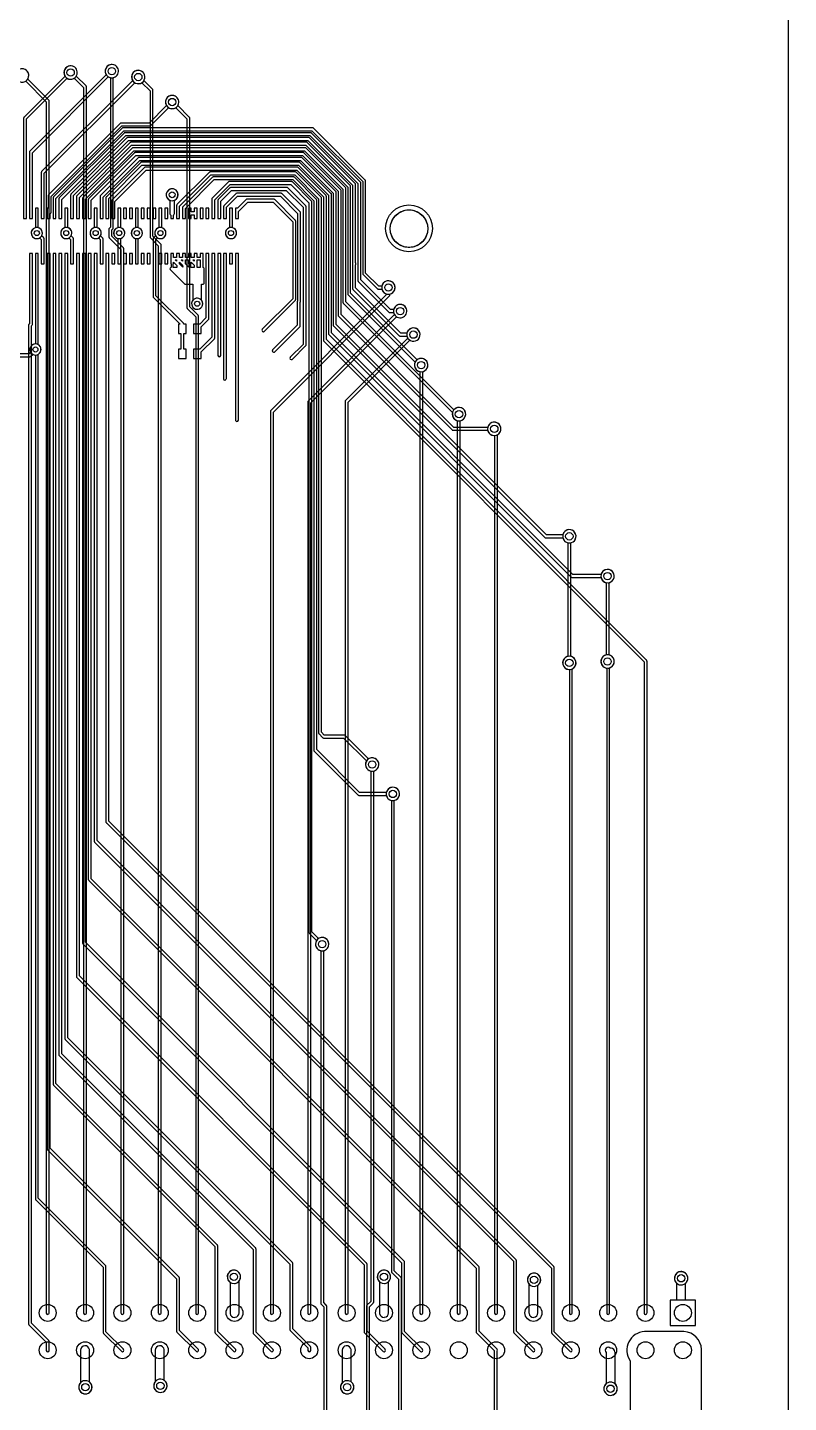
# Model space of a CAD drawing. Header units: millimetres. Extents: x 0 to 170, y 0 to 220.
# Drawn here: x 118.3 to 170, y 73.7 to 167.1 of the extents above; entities that cross this region are included whole.
import ezdxf

# ---------------------------------------------------------------- set-up
doc = ezdxf.new("R2010")
doc.units = ezdxf.units.MM

msp = doc.modelspace()

# ---------------------------------------------------------------- linework, layer by layer
at = {"layer": '16_copper'}
for points in [[(122.198, 79.652, 0.323309), (122.279, 79.736), (122.28, 79.75), (122.28, 163.02), (122.279, 163.027), (122.279, 163.034, 0.125733), (122.26, 163.08), (122.254, 163.087), (122.253, 163.088), (122.252, 163.089), (122.251, 163.091), (121.584, 163.758), (121.607, 163.799, 1), (120.793, 164.201), (120.77, 164.146, 0.668178), (121.401, 163.593), (121.442, 163.616), (122.08, 162.979), (122.08, 79.75), (122.083, 79.725, 0.323314), (122.173, 79.65)], [(124.738, 79.652, 0.323309), (124.819, 79.736), (124.82, 79.75), (124.82, 152.024), (124.819, 152.031), (124.819, 152.039, 0.125733), (124.8, 152.084), (124.794, 152.091), (124.793, 152.092), (124.792, 152.093), (124.791, 152.095), (123.995, 152.891), (123.995, 153.309), (124.071, 153.385), (124.075, 153.391), (124.08, 153.396, 0.125734), (124.099, 153.442), (124.1, 153.45), (124.1, 153.452), (124.1, 153.454), (124.1, 153.456), (124.1, 163.658), (124.146, 163.67, 1), (123.854, 164.53), (123.799, 164.507, 0.66818), (123.854, 163.67), (123.9, 163.658), (123.9, 153.497), (123.824, 153.421), (123.82, 153.416), (123.815, 153.41, 0.125734), (123.796, 153.365), (123.795, 153.356), (123.795, 153.354), (123.795, 153.353), (123.795, 153.351), (123.795, 152.849), (123.796, 152.842), (123.796, 152.835, 0.125733), (123.815, 152.789), (123.82, 152.783), (123.822, 152.781), (123.823, 152.78), (123.824, 152.779), (124.62, 151.983), (124.62, 79.75), (124.623, 79.725, 0.323314), (124.713, 79.65)], [(119.658, 79.652, 0.323309), (119.739, 79.736), (119.74, 79.75), (119.74, 162.06), (119.739, 162.067), (119.739, 162.074, 0.125733), (119.72, 162.12), (119.714, 162.127), (119.713, 162.128), (119.712, 162.129), (119.711, 162.131), (118.284, 163.558), (118.307, 163.599, 1), (117.493, 164.001), (117.47, 163.946, 0.668178), (118.101, 163.393), (118.142, 163.416), (119.54, 162.019), (119.54, 79.75), (119.543, 79.725, 0.323314), (119.633, 79.65)], [(127.278, 79.652, 0.323309), (127.359, 79.736), (127.36, 79.75), (127.36, 152.284), (127.359, 152.291), (127.359, 152.299, 0.125733), (127.34, 152.344), (127.334, 152.351), (127.333, 152.352), (127.332, 152.353), (127.331, 152.355), (126.795, 152.891), (126.795, 162.805), (126.794, 162.812), (126.794, 162.82, 0.125733), (126.775, 162.865), (126.769, 162.872), (126.768, 162.873), (126.767, 162.874), (126.766, 162.876), (126.184, 163.458), (126.207, 163.499, 1), (125.393, 163.901), (125.37, 163.846, 0.668178), (126.001, 163.293), (126.042, 163.316), (126.595, 162.764), (126.595, 152.849), (126.596, 152.842), (126.596, 152.835, 0.125733), (126.615, 152.789), (126.62, 152.783), (126.622, 152.781), (126.623, 152.78), (126.624, 152.779), (127.16, 152.243), (127.16, 79.75), (127.163, 79.725, 0.323314), (127.253, 79.65)], [(129.818, 79.652, 0.323309), (129.899, 79.736), (129.9, 79.75), (129.9, 147.444), (129.899, 147.451), (129.899, 147.459, 0.125733), (129.88, 147.504), (129.874, 147.511), (129.873, 147.512), (129.872, 147.513), (129.871, 147.515), (129.295, 148.091), (129.295, 160.905), (129.294, 160.912), (129.294, 160.92, 0.125733), (129.275, 160.965), (129.269, 160.972), (129.268, 160.973), (129.267, 160.974), (129.266, 160.976), (128.484, 161.758), (128.507, 161.799, 1), (127.693, 162.201), (127.67, 162.146, 0.668178), (128.301, 161.593), (128.342, 161.616), (129.095, 160.864), (129.095, 148.049), (129.096, 148.042), (129.096, 148.035, 0.125733), (129.115, 147.989), (129.12, 147.983), (129.122, 147.981), (129.123, 147.98), (129.124, 147.979), (129.7, 147.403), (129.7, 79.75), (129.703, 79.725, 0.323314), (129.793, 79.65)], [(128.179, 155.304, 1), (128.021, 156.096), (127.97, 156.083, 0.876979), (128.126, 155.297)], [(118.974, 152.728, 1), (118.826, 153.472), (118.778, 153.459, 0.876976), (118.925, 152.722)], [(120.974, 152.728, 1), (120.826, 153.472), (120.778, 153.459, 0.876976), (120.925, 152.722)], [(122.974, 152.728, 1), (122.826, 153.472), (122.778, 153.459, 0.876976), (122.925, 152.722)], [(124.574, 152.728, 1), (124.426, 153.472), (124.378, 153.459, 0.876976), (124.525, 152.722)], [(125.774, 152.728, 1), (125.626, 153.472), (125.578, 153.459, 0.876976), (125.725, 152.722)], [(127.374, 152.728, 1), (127.226, 153.472), (127.178, 153.459, 0.876976), (127.325, 152.722)], [(132.174, 152.728, 1), (132.026, 153.472), (131.978, 153.459, 0.876976), (132.125, 152.722)], [(134.898, 79.652, 0.323309), (134.979, 79.736), (134.98, 79.75), (134.98, 140.939), (142.871, 148.829), (142.875, 148.835), (142.88, 148.84, 0.125734), (142.899, 148.886), (142.9, 148.894), (142.9, 148.897), (142.9, 148.898), (142.9, 148.9), (142.9, 148.958), (142.946, 148.97), (143.001, 148.993, 1), (142.599, 149.807), (142.548, 149.778, 0.621841), (142.654, 148.97), (142.7, 148.958), (142.7, 148.941), (134.809, 141.051), (134.805, 141.045), (134.8, 141.04, 0.125734), (134.781, 140.994), (134.78, 140.986), (134.78, 140.983), (134.78, 140.982), (134.78, 140.98), (134.78, 79.75), (134.783, 79.725, 0.323314), (134.873, 79.65)], [(129.874, 147.928, 1), (129.726, 148.672), (129.678, 148.659, 0.876976), (129.825, 147.922)], [(137.438, 79.652, 0.323309), (137.519, 79.736), (137.52, 79.75), (137.52, 141.579), (143.358, 147.416), (143.399, 147.393, 1), (143.801, 148.207), (143.746, 148.23, 0.668178), (143.193, 147.599), (143.216, 147.558), (137.349, 141.691), (137.345, 141.685), (137.34, 141.68, 0.125734), (137.321, 141.634), (137.32, 141.626), (137.32, 141.623), (137.32, 141.622), (137.32, 141.62), (137.32, 79.75), (137.323, 79.725, 0.323314), (137.413, 79.65)], [(139.978, 79.652, 0.323309), (140.059, 79.736), (140.06, 79.75), (140.06, 141.619), (144.258, 145.816), (144.299, 145.793, 1), (144.701, 146.607), (144.646, 146.63, 0.668178), (144.093, 145.999), (144.116, 145.958), (139.889, 141.731), (139.885, 141.725), (139.88, 141.72, 0.125734), (139.861, 141.674), (139.86, 141.666), (139.86, 141.663), (139.86, 141.662), (139.86, 141.66), (139.86, 79.75), (139.863, 79.725, 0.323314), (139.953, 79.65)], [(116.274, 144.428, 0.26795), (116.559, 144.678), (116.565, 144.7), (118.415, 144.7), (118.422, 144.701), (118.43, 144.701, 0.125733), (118.475, 144.72), (118.482, 144.726), (118.483, 144.727), (118.484, 144.728), (118.486, 144.729), (118.618, 144.861), (118.638, 144.85, 1), (118.973, 145.53), (118.927, 145.549, 0.668177), (118.465, 145.022), (118.477, 145.003), (118.374, 144.9), (116.565, 144.9), (116.559, 144.922, 1), (115.841, 144.678), (115.86, 144.632, 0.303347), (116.225, 144.422)], [(145.058, 79.652, 0.323309), (145.139, 79.736), (145.14, 79.75), (145.14, 143.691), (145.177, 143.701, 1), (144.885, 144.561), (144.83, 144.538, 0.714551), (144.94, 143.686), (144.94, 79.75), (144.943, 79.725, 0.323314), (145.033, 79.65)], [(147.598, 79.652, 0.323309), (147.679, 79.736), (147.68, 79.75), (147.68, 140.353), (147.689, 140.355, 1), (147.511, 141.245), (147.454, 141.23, 0.716592), (147.454, 140.37), (147.48, 140.363), (147.48, 79.75), (147.483, 79.725, 0.323314), (147.573, 79.65)], [(150.138, 79.652, 0.323309), (150.219, 79.736), (150.22, 79.75), (150.22, 139.404), (150.252, 139.422, 1), (149.748, 140.178), (149.701, 140.141, 0.66818), (149.97, 139.347), (150.02, 139.347), (150.02, 79.75), (150.023, 79.725, 0.323314), (150.113, 79.65)], [(155.189, 123.455, 0.767329), (155.246, 124.33), (155.2, 124.342), (155.2, 132.058), (155.246, 132.07, 1), (154.954, 132.93), (154.899, 132.907, 0.66818), (154.954, 132.07), (155, 132.058), (155, 124.342), (154.954, 124.33, 0.876976), (155.13, 123.447)], [(157.789, 123.555, 0.767329), (157.846, 124.43), (157.8, 124.442), (157.8, 129.358), (157.846, 129.37, 1), (157.554, 130.23), (157.499, 130.207, 0.66818), (157.554, 129.37), (157.6, 129.358), (157.6, 124.442), (157.554, 124.43, 0.876976), (157.73, 123.547)], [(132.389, 81.755, 1), (132.211, 82.645), (132.154, 82.63, 0.876976), (132.33, 81.747)], [(142.589, 81.755, 1), (142.411, 82.645), (142.354, 82.63, 0.876976), (142.53, 81.747)], [(152.789, 81.555, 1), (152.611, 82.445), (152.554, 82.43, 0.876976), (152.73, 81.547)], [(162.789, 81.655, 1), (162.611, 82.545), (162.554, 82.53, 0.876976), (162.73, 81.647)], [(122.289, 74.255, 1), (122.111, 75.145), (122.054, 75.13, 0.876976), (122.23, 74.247)], [(127.389, 74.355, 1), (127.211, 75.245), (127.154, 75.23, 0.876976), (127.33, 74.347)], [(140.089, 74.255, 1), (139.911, 75.145), (139.854, 75.13, 0.876976), (140.03, 74.247)], [(157.989, 74.155, 1), (157.811, 75.045), (157.754, 75.03, 0.876976), (157.93, 74.147)]]:
    msp.add_lwpolyline(points, format="xyb", close=True, dxfattribs=at)
for points in [[(141.511, 61.811), (141.511, 80.16), (141.771, 80.42), (141.775, 80.426), (141.78, 80.431, 0.125734), (141.799, 80.477), (141.8, 80.485), (141.8, 80.487), (141.8, 80.488), (141.8, 80.491), (141.8, 116.558), (141.846, 116.57, 1), (141.554, 117.43), (141.499, 117.407, 0.66818), (141.554, 116.57), (141.6, 116.558), (141.6, 80.532), (141.34, 80.272), (141.335, 80.266), (141.33, 80.261, 0.125734), (141.311, 80.215), (141.311, 80.207), (141.311, 80.205), (141.311, 80.204), (141.311, 80.201), (141.311, 61.852)], [(143.69, 60.69), (143.69, 82.072), (143.689, 82.08), (143.688, 82.087, 0.125733), (143.669, 82.133), (143.664, 82.139), (143.663, 82.141), (143.662, 82.141), (143.66, 82.143), (143.2, 82.603), (143.2, 114.558), (143.246, 114.57, 1), (142.954, 115.43), (142.899, 115.407, 0.66818), (142.954, 114.57), (143, 114.558), (143, 82.562), (143.001, 82.555), (143.001, 82.547, 0.125733), (143.02, 82.502), (143.026, 82.495), (143.027, 82.494), (143.028, 82.493), (143.029, 82.491), (143.49, 82.031), (143.49, 60.731)], [(138.609, 71.932), (138.609, 80.201), (138.609, 80.209), (138.608, 80.216, 0.125733), (138.589, 80.261), (138.584, 80.268), (138.583, 80.269), (138.582, 80.27), (138.58, 80.272), (138.4, 80.452), (138.4, 104.358), (138.446, 104.37, 1), (138.154, 105.23), (138.099, 105.207, 0.66818), (138.154, 104.37), (138.2, 104.358), (138.2, 80.411), (138.201, 80.404), (138.201, 80.396, 0.125733), (138.22, 80.351), (138.226, 80.344), (138.227, 80.343), (138.228, 80.342), (138.229, 80.34), (138.41, 80.16), (138.41, 71.891)]]:
    msp.add_lwpolyline(points, format="xyb", dxfattribs=at)
msp.add_lwpolyline([(163.683, 80.612), (161.958, 80.612), (161.958, 78.888), (163.683, 78.888)], close=True, dxfattribs=at)
at = {"layer": '1_copper'}
for points in [[(120.958, 163.616), (120.999, 163.593, 1), (121.401, 164.407), (121.346, 164.43, 0.668178), (120.793, 163.799), (120.816, 163.758), (118.029, 160.971), (118.025, 160.965), (118.02, 160.96, 0.125734), (118.001, 160.914), (118, 160.906), (118, 160.903), (118, 160.902), (118, 160.9), (118, 154.09), (118.2, 154.09), (118.2, 160.859)], [(123.758, 163.716), (123.799, 163.693, 1), (124.201, 164.507), (124.146, 164.53, 0.668178), (123.593, 163.899), (123.616, 163.858), (118.429, 158.671), (118.425, 158.665), (118.42, 158.66, 0.125734), (118.401, 158.614), (118.4, 158.606), (118.4, 158.603), (118.4, 158.602), (118.4, 158.6), (118.4, 154.09), (118.6, 154.09), (118.6, 158.559)], [(125.558, 163.316), (125.599, 163.293, 1), (126.001, 164.107), (125.946, 164.13, 0.668178), (125.393, 163.499), (125.416, 163.458), (119.229, 157.271), (119.225, 157.265), (119.22, 157.26, 0.125734), (119.201, 157.214), (119.2, 157.206), (119.2, 157.203), (119.2, 157.202), (119.2, 157.2), (119.2, 154.09), (119.4, 154.09), (119.4, 157.159)], [(119.8, 154.399), (119.844, 154.442, 0.162857), (119.872, 154.499), (119.873, 154.507), (119.873, 154.51), (119.873, 154.511), (119.873, 154.513), (119.873, 155.575), (124.671, 160.373), (126.573, 160.373), (126.58, 160.374), (126.587, 160.374, 0.125733), (126.633, 160.393), (126.64, 160.399), (126.641, 160.4), (126.642, 160.401), (126.644, 160.402), (127.858, 161.616), (127.899, 161.593, 1), (128.301, 162.407), (128.246, 162.43, 0.668178), (127.693, 161.799), (127.716, 161.758), (126.532, 160.573), (124.629, 160.573), (124.622, 160.572), (124.615, 160.572, 0.125733), (124.569, 160.553), (124.563, 160.547), (124.561, 160.546), (124.56, 160.545), (124.558, 160.544), (119.702, 155.688), (119.698, 155.682), (119.693, 155.677, 0.125734), (119.674, 155.631), (119.673, 155.622), (119.673, 155.62), (119.673, 155.619), (119.673, 155.617), (119.673, 154.79), (119.6, 154.79), (119.6, 154.09), (119.8, 154.09)], [(120.2, 154.09), (120.2, 155.44), (124.806, 160.046), (137.6, 160.046), (141.054, 156.592), (141.054, 150.346), (141.055, 150.339), (141.055, 150.332, 0.125733), (141.074, 150.286), (141.08, 150.279), (141.081, 150.278), (141.082, 150.277), (141.083, 150.275), (142.029, 149.329), (142.035, 149.325), (142.04, 149.32, 0.125734), (142.086, 149.301), (142.094, 149.3), (142.097, 149.3), (142.098, 149.3), (142.1, 149.3), (142.358, 149.3), (142.37, 149.254, 1), (143.23, 149.546), (143.207, 149.601, 0.66818), (142.37, 149.546), (142.358, 149.5), (142.141, 149.5), (141.254, 150.387), (141.254, 156.633), (141.253, 156.64), (141.253, 156.647, 0.125733), (141.234, 156.693), (141.228, 156.7), (141.227, 156.701), (141.226, 156.702), (141.225, 156.704), (137.712, 160.217), (137.706, 160.221), (137.701, 160.226, 0.125734), (137.655, 160.245), (137.646, 160.246), (137.644, 160.246), (137.643, 160.246), (137.641, 160.246), (124.765, 160.246), (124.757, 160.245), (124.75, 160.245, 0.125733), (124.704, 160.226), (124.698, 160.22), (124.696, 160.219), (124.696, 160.218), (124.694, 160.217), (120.029, 155.552), (120.025, 155.546), (120.02, 155.541, 0.125734), (120.001, 155.495), (120, 155.487), (120, 155.485), (120, 155.484), (120, 155.481), (120, 154.09)], [(120.6, 154.09), (120.6, 155.378), (124.941, 159.719), (137.464, 159.719), (140.727, 156.456), (140.727, 149.873), (140.728, 149.866), (140.728, 149.859, 0.125733), (140.747, 149.813), (140.753, 149.806), (140.754, 149.805), (140.755, 149.804), (140.756, 149.802), (142.829, 147.729), (142.835, 147.725), (142.84, 147.72, 0.125734), (142.886, 147.701), (142.894, 147.7), (142.897, 147.7), (142.898, 147.7), (142.9, 147.7), (143.158, 147.7), (143.17, 147.654, 1), (144.03, 147.946), (144.007, 148.001, 0.66818), (143.17, 147.946), (143.158, 147.9), (142.941, 147.9), (140.927, 149.914), (140.927, 156.498), (140.926, 156.505), (140.926, 156.512, 0.125733), (140.907, 156.558), (140.901, 156.564), (140.9, 156.566), (140.899, 156.566), (140.898, 156.568), (137.576, 159.89), (137.57, 159.894), (137.565, 159.899, 0.125734), (137.519, 159.918), (137.511, 159.919), (137.509, 159.919), (137.508, 159.919), (137.506, 159.919), (124.9, 159.919), (124.893, 159.918), (124.886, 159.918, 0.125733), (124.84, 159.899), (124.833, 159.893), (124.832, 159.892), (124.831, 159.891), (124.829, 159.89), (120.429, 155.49), (120.425, 155.484), (120.42, 155.479, 0.125734), (120.401, 155.433), (120.4, 155.425), (120.4, 155.422), (120.4, 155.421), (120.4, 155.419), (120.4, 154.09)], [(121.4, 154.09), (121.4, 155.651), (125.141, 159.392), (137.329, 159.392), (140.362, 156.359), (140.362, 149.338), (140.363, 149.331), (140.363, 149.324, 0.125733), (140.382, 149.278), (140.388, 149.271), (140.389, 149.27), (140.39, 149.269), (140.391, 149.267), (143.529, 146.129), (143.535, 146.125), (143.54, 146.12, 0.125734), (143.586, 146.101), (143.594, 146.1), (143.597, 146.1), (143.598, 146.1), (143.6, 146.1), (144.058, 146.1), (144.07, 146.054, 1), (144.93, 146.346), (144.907, 146.401, 0.66818), (144.07, 146.346), (144.058, 146.3), (143.641, 146.3), (140.562, 149.379), (140.562, 150.922), (140.566, 150.925, 0.323313), (140.592, 151.039), (140.58, 151.06), (140.571, 151.071), (140.562, 151.079), (140.562, 156.4), (140.561, 156.407), (140.561, 156.415, 0.125733), (140.542, 156.46), (140.536, 156.467), (140.535, 156.468), (140.534, 156.469), (140.533, 156.471), (137.441, 159.563), (137.435, 159.567), (137.43, 159.572, 0.125734), (137.384, 159.591), (137.376, 159.592), (137.374, 159.592), (137.372, 159.592), (137.37, 159.592), (125.1, 159.592), (125.093, 159.591), (125.086, 159.591, 0.125733), (125.04, 159.572), (125.033, 159.566), (125.032, 159.565), (125.031, 159.564), (125.029, 159.563), (121.229, 155.763), (121.225, 155.757), (121.22, 155.752, 0.125734), (121.201, 155.706), (121.2, 155.698), (121.2, 155.695), (121.2, 155.694), (121.2, 155.692), (121.2, 154.09)], [(121.8, 154.09), (121.8, 155.524), (125.341, 159.065), (137.193, 159.065), (140.035, 156.223), (140.035, 148.965), (140.036, 148.958), (140.036, 148.951, 0.125733), (140.055, 148.905), (140.061, 148.898), (140.062, 148.897), (140.063, 148.896), (140.064, 148.894), (144.625, 144.334), (144.624, 144.332, 1), (145.438, 143.93), (145.461, 143.985, 0.716589), (144.779, 144.509), (144.753, 144.489), (140.235, 149.006), (140.235, 156.265), (140.234, 156.272), (140.234, 156.279, 0.125733), (140.215, 156.325), (140.209, 156.331), (140.208, 156.333), (140.207, 156.334), (140.206, 156.335), (137.305, 159.236), (137.3, 159.24), (137.294, 159.245, 0.125734), (137.249, 159.264), (137.24, 159.265), (137.238, 159.265), (137.237, 159.265), (137.235, 159.265), (125.3, 159.265), (125.293, 159.264), (125.286, 159.264, 0.125733), (125.24, 159.245), (125.233, 159.239), (125.232, 159.238), (125.231, 159.237), (125.229, 159.236), (121.629, 155.636), (121.625, 155.63), (121.62, 155.625, 0.125734), (121.601, 155.579), (121.6, 155.571), (121.6, 155.568), (121.6, 155.567), (121.6, 155.565), (121.6, 154.09)], [(122.2, 154.09), (122.2, 155.397), (125.492, 158.689), (137.107, 158.689), (139.708, 156.088), (139.708, 148.392), (139.709, 148.385), (139.709, 148.378, 0.125733), (139.728, 148.332), (139.734, 148.325), (139.735, 148.324), (139.736, 148.323), (139.737, 148.321), (147.158, 140.901), (147.155, 140.889, 1), (148.045, 140.711), (148.053, 140.77, 0.71659), (147.259, 141.099), (147.251, 141.09), (139.908, 148.433), (139.908, 156.129), (139.907, 156.136), (139.907, 156.144, 0.125733), (139.888, 156.189), (139.882, 156.196), (139.881, 156.197), (139.88, 156.198), (139.879, 156.2), (137.219, 158.86), (137.213, 158.864), (137.208, 158.869, 0.125734), (137.162, 158.888), (137.154, 158.889), (137.152, 158.889), (137.15, 158.889), (137.148, 158.889), (125.451, 158.889), (125.444, 158.888), (125.437, 158.888, 0.125733), (125.391, 158.869), (125.384, 158.863), (125.383, 158.862), (125.382, 158.861), (125.38, 158.86), (122.029, 155.509), (122.025, 155.503), (122.02, 155.498, 0.125734), (122.001, 155.452), (122, 155.444), (122, 155.441), (122, 155.44), (122, 155.438), (122, 154.09)], [(122.6, 154.09), (122.6, 155.334), (125.628, 158.362), (136.971, 158.362), (139.381, 155.952), (139.381, 147.519), (139.382, 147.512), (139.382, 147.505, 0.125733), (139.401, 147.459), (139.407, 147.452), (139.408, 147.451), (139.409, 147.45), (139.41, 147.448), (147.129, 139.729), (147.135, 139.725), (147.14, 139.72, 0.125734), (147.186, 139.701), (147.194, 139.7), (147.197, 139.7), (147.198, 139.7), (147.2, 139.7), (149.558, 139.7), (149.57, 139.654, 1), (150.43, 139.946), (150.407, 140.001, 0.66818), (149.57, 139.946), (149.558, 139.9), (147.241, 139.9), (139.581, 147.56), (139.581, 155.994), (139.58, 156.001), (139.58, 156.008, 0.125733), (139.561, 156.054), (139.555, 156.06), (139.554, 156.062), (139.553, 156.063), (139.552, 156.064), (137.083, 158.533), (137.078, 158.537), (137.072, 158.542, 0.125734), (137.027, 158.561), (137.018, 158.562), (137.016, 158.562), (137.015, 158.562), (137.013, 158.562), (125.586, 158.562), (125.579, 158.561), (125.572, 158.561, 0.125733), (125.526, 158.542), (125.52, 158.536), (125.518, 158.535), (125.518, 158.534), (125.516, 158.533), (122.429, 155.446), (122.425, 155.441), (122.42, 155.435, 0.125734), (122.401, 155.389), (122.4, 155.381), (122.4, 155.379), (122.4, 155.378), (122.4, 155.376), (122.4, 154.09)], [(123.4, 154.09), (123.4, 155.543), (125.892, 158.035), (136.836, 158.035), (139.054, 155.817), (139.054, 146.846), (139.055, 146.839), (139.055, 146.832, 0.125733), (139.074, 146.786), (139.08, 146.779), (139.081, 146.778), (139.082, 146.777), (139.083, 146.775), (153.429, 132.429), (153.435, 132.425), (153.44, 132.42, 0.125734), (153.486, 132.401), (153.494, 132.4), (153.497, 132.4), (153.498, 132.4), (153.5, 132.4), (154.658, 132.4), (154.67, 132.354, 1), (155.53, 132.646), (155.507, 132.701, 0.66818), (154.67, 132.646), (154.658, 132.6), (153.541, 132.6), (139.254, 146.887), (139.254, 155.858), (139.253, 155.865), (139.253, 155.873, 0.125733), (139.234, 155.918), (139.228, 155.925), (139.227, 155.926), (139.226, 155.927), (139.225, 155.929), (136.948, 158.206), (136.942, 158.21), (136.937, 158.215, 0.125734), (136.891, 158.234), (136.883, 158.235), (136.881, 158.235), (136.88, 158.235), (136.877, 158.235), (125.851, 158.235), (125.844, 158.234), (125.837, 158.234, 0.125733), (125.791, 158.215), (125.784, 158.209), (125.783, 158.208), (125.782, 158.207), (125.78, 158.206), (123.229, 155.655), (123.225, 155.649), (123.22, 155.644, 0.125734), (123.201, 155.598), (123.2, 155.59), (123.2, 155.587), (123.2, 155.586), (123.2, 155.584), (123.2, 154.09)], [(138.927, 155.723, 0.162857), (138.907, 155.783), (138.901, 155.789), (138.9, 155.791), (138.899, 155.792), (138.898, 155.794), (136.813, 157.879), (136.807, 157.883), (136.802, 157.888, 0.125734), (136.756, 157.907), (136.747, 157.908), (136.745, 157.908), (136.744, 157.908), (136.742, 157.908), (126.008, 157.908), (126.001, 157.907), (125.994, 157.907, 0.125733), (125.948, 157.888), (125.941, 157.882), (125.94, 157.881), (125.939, 157.88), (125.937, 157.879), (123.629, 155.571), (123.625, 155.565), (123.62, 155.56, 0.125734), (123.601, 155.514), (123.6, 155.506), (123.6, 155.503), (123.6, 155.502), (123.6, 155.5), (123.6, 154.09), (123.8, 154.09), (123.8, 155.459), (126.049, 157.708), (136.7, 157.708), (138.727, 155.681), (138.727, 146.273), (138.728, 146.266), (138.728, 146.259, 0.125733), (138.747, 146.213), (138.753, 146.206), (138.754, 146.205), (138.755, 146.204), (138.756, 146.202), (155.229, 129.729), (155.235, 129.725), (155.24, 129.72, 0.125734), (155.286, 129.701), (155.294, 129.7), (155.297, 129.7), (155.298, 129.7), (155.3, 129.7), (157.258, 129.7), (157.27, 129.654, 1), (158.13, 129.946), (158.107, 130.001, 0.66818), (157.27, 129.946), (157.258, 129.9), (155.341, 129.9), (138.927, 146.314)], [(124.2, 154.09), (124.2, 155.251), (126.33, 157.381), (136.565, 157.381), (138.381, 155.565), (138.381, 145.819), (138.382, 145.812), (138.382, 145.805, 0.125733), (138.401, 145.759), (138.407, 145.752), (138.408, 145.751), (138.409, 145.75), (138.41, 145.748), (160.18, 123.979), (160.18, 79.75), (160.183, 79.725, 0.821892), (160.379, 79.736), (160.38, 79.75), (160.38, 124.02), (160.379, 124.027), (160.379, 124.034, 0.125733), (160.36, 124.08), (160.354, 124.087), (160.353, 124.088), (160.352, 124.089), (160.351, 124.091), (138.581, 145.86), (138.581, 154.742), (138.582, 154.743), (138.594, 154.765, 0.207504), (138.581, 154.858), (138.581, 155.606), (138.58, 155.614), (138.58, 155.621, 0.125733), (138.561, 155.667), (138.555, 155.673), (138.554, 155.675), (138.553, 155.675), (138.552, 155.677), (136.677, 157.552), (136.671, 157.556), (136.666, 157.561, 0.125734), (136.62, 157.58), (136.612, 157.581), (136.61, 157.581), (136.609, 157.581), (136.606, 157.581), (126.289, 157.581), (126.282, 157.58), (126.275, 157.58, 0.125733), (126.229, 157.561), (126.222, 157.555), (126.221, 157.554), (126.22, 157.553), (126.218, 157.552), (124.029, 155.363), (124.025, 155.357), (124.02, 155.352, 0.125734), (124.001, 155.306), (124, 155.298), (124, 155.295), (124, 155.294), (124, 155.292), (124, 154.09)], [(128.6, 154.09), (128.6, 154.924), (130.73, 157.054), (136.429, 157.054), (138.054, 155.429), (138.054, 119.146), (138.055, 119.139), (138.055, 119.132, 0.125733), (138.074, 119.086), (138.08, 119.079), (138.081, 119.078), (138.082, 119.077), (138.083, 119.075), (138.329, 118.829), (138.335, 118.825), (138.34, 118.82, 0.125734), (138.386, 118.801), (138.394, 118.8), (138.397, 118.8), (138.398, 118.8), (138.4, 118.8), (139.759, 118.8), (141.316, 117.242), (141.293, 117.201, 1), (142.107, 116.799), (142.13, 116.854, 0.668178), (141.499, 117.407), (141.458, 117.384), (139.871, 118.971), (139.865, 118.975), (139.86, 118.98, 0.125734), (139.814, 118.999), (139.806, 119), (139.803, 119), (139.802, 119), (139.8, 119), (138.441, 119), (138.254, 119.187), (138.254, 155.471), (138.253, 155.478), (138.253, 155.485, 0.125733), (138.234, 155.531), (138.228, 155.537), (138.227, 155.539), (138.226, 155.54), (138.225, 155.542), (136.542, 157.225), (136.536, 157.229), (136.531, 157.234, 0.125734), (136.485, 157.253), (136.476, 157.254), (136.474, 157.254), (136.473, 157.254), (136.471, 157.254), (130.689, 157.254), (130.682, 157.253), (130.675, 157.253, 0.125733), (130.629, 157.234), (130.622, 157.228), (130.621, 157.227), (130.62, 157.226), (130.618, 157.225), (128.429, 155.036), (128.425, 155.03), (128.42, 155.025, 0.125734), (128.401, 154.979), (128.4, 154.971), (128.4, 154.968), (128.4, 154.967), (128.4, 154.965), (128.4, 154.09)], [(129, 154.09), (129, 154.77), (130.957, 156.727), (136.294, 156.727), (137.727, 155.294), (137.727, 117.973), (137.728, 117.966), (137.728, 117.959, 0.125733), (137.747, 117.913), (137.753, 117.906), (137.754, 117.905), (137.755, 117.904), (137.756, 117.902), (140.729, 114.929), (140.735, 114.925), (140.74, 114.92, 0.125734), (140.786, 114.901), (140.794, 114.9), (140.797, 114.9), (140.798, 114.9), (140.8, 114.9), (142.658, 114.9), (142.67, 114.854, 1), (143.53, 115.146), (143.507, 115.201, 0.66818), (142.67, 115.146), (142.658, 115.1), (140.841, 115.1), (137.927, 118.014), (137.927, 155.335), (137.926, 155.343), (137.926, 155.35, 0.125733), (137.907, 155.396), (137.901, 155.402), (137.9, 155.404), (137.899, 155.404), (137.898, 155.406), (136.406, 156.898), (136.4, 156.902), (136.395, 156.907, 0.125734), (136.349, 156.926), (136.341, 156.927), (136.339, 156.927), (136.338, 156.927), (136.335, 156.927), (130.916, 156.927), (130.909, 156.926), (130.901, 156.926, 0.125733), (130.856, 156.907), (130.849, 156.901), (130.848, 156.9), (130.847, 156.899), (130.845, 156.898), (128.829, 154.882), (128.825, 154.876), (128.82, 154.871, 0.125734), (128.801, 154.825), (128.8, 154.817), (128.8, 154.815), (128.8, 154.813), (128.8, 154.811), (128.8, 154.09)], [(128.2, 154.326), (128.216, 154.341, 0.153125), (128.252, 154.424), (128.252, 154.44), (128.252, 155.327), (128.279, 155.338, 1), (127.921, 156.062), (127.876, 156.036, 0.57735), (127.921, 155.338), (127.948, 155.327), (127.948, 154.44), (127.951, 154.409, 0.153126), (127.995, 154.33), (128, 154.326), (128, 154.09), (128.2, 154.09)], [(131, 154.09), (131, 155.359), (132.041, 156.4), (136.159, 156.4), (137.4, 155.159), (137.4, 105.6), (137.401, 105.593), (137.401, 105.586, 0.125733), (137.42, 105.54), (137.426, 105.533), (137.427, 105.532), (137.428, 105.531), (137.429, 105.529), (137.916, 105.042), (137.893, 105.001, 1), (138.707, 104.599), (138.73, 104.654, 0.668178), (138.099, 105.207), (138.058, 105.184), (137.6, 105.641), (137.6, 155.2), (137.599, 155.207), (137.599, 155.214, 0.125733), (137.58, 155.26), (137.574, 155.267), (137.573, 155.268), (137.572, 155.269), (137.571, 155.271), (136.271, 156.571), (136.265, 156.575), (136.26, 156.58, 0.125734), (136.214, 156.599), (136.206, 156.6), (136.203, 156.6), (136.202, 156.6), (136.2, 156.6), (132, 156.6), (131.993, 156.599), (131.986, 156.599, 0.125733), (131.94, 156.58), (131.933, 156.574), (131.932, 156.573), (131.931, 156.572), (131.929, 156.571), (130.829, 155.471), (130.825, 155.465), (130.82, 155.46, 0.125734), (130.801, 155.414), (130.8, 155.406), (130.8, 155.403), (130.8, 155.402), (130.8, 155.4), (130.8, 154.09)], [(131.4, 154.09), (131.4, 155.259), (132.141, 156), (135.859, 156), (137, 154.859), (137, 145.541), (136.129, 144.671), (136.114, 144.651, 0.821885), (136.26, 144.52), (136.271, 144.529), (137.171, 145.429), (137.175, 145.435), (137.18, 145.44, 0.125734), (137.199, 145.486), (137.2, 145.494), (137.2, 145.497), (137.2, 145.498), (137.2, 145.5), (137.2, 154.9), (137.199, 154.907), (137.199, 154.914, 0.125733), (137.18, 154.96), (137.174, 154.967), (137.173, 154.968), (137.172, 154.969), (137.171, 154.971), (135.971, 156.171), (135.965, 156.175), (135.96, 156.18, 0.125734), (135.914, 156.199), (135.906, 156.2), (135.903, 156.2), (135.902, 156.2), (135.9, 156.2), (132.1, 156.2), (132.093, 156.199), (132.086, 156.199, 0.125733), (132.04, 156.18), (132.033, 156.174), (132.032, 156.173), (132.031, 156.172), (132.029, 156.171), (131.229, 155.371), (131.225, 155.365), (131.22, 155.36, 0.125734), (131.201, 155.314), (131.2, 155.306), (131.2, 155.303), (131.2, 155.302), (131.2, 155.3), (131.2, 154.09)], [(131.8, 154.09), (131.8, 154.859), (132.541, 155.6), (135.459, 155.6), (136.627, 154.432), (136.627, 148.505), (136.625, 148.503), (136.62, 148.497, 0.086452), (136.603, 148.458), (136.601, 148.451), (136.6, 148.443), (136.6, 148.441), (136.6, 148.44), (136.6, 148.438), (136.6, 146.841), (134.929, 145.171), (134.914, 145.151, 0.821885), (135.06, 145.02), (135.071, 145.029), (136.771, 146.729), (136.775, 146.735), (136.78, 146.74, 0.125734), (136.799, 146.786), (136.8, 146.794), (136.8, 146.797), (136.8, 146.798), (136.8, 146.8), (136.8, 148.397), (136.802, 148.4), (136.807, 148.405, 0.125734), (136.826, 148.451), (136.827, 148.459), (136.827, 148.461), (136.827, 148.462), (136.827, 148.465), (136.827, 154.473), (136.826, 154.48), (136.826, 154.487, 0.125733), (136.807, 154.533), (136.801, 154.54), (136.8, 154.541), (136.799, 154.542), (136.798, 154.544), (135.571, 155.771), (135.565, 155.775), (135.56, 155.78, 0.125734), (135.514, 155.799), (135.506, 155.8), (135.503, 155.8), (135.502, 155.8), (135.5, 155.8), (132.5, 155.8), (132.493, 155.799), (132.486, 155.799, 0.125733), (132.44, 155.78), (132.433, 155.774), (132.432, 155.773), (132.431, 155.772), (132.429, 155.771), (131.629, 154.971), (131.625, 154.965), (131.62, 154.96, 0.125734), (131.601, 154.914), (131.6, 154.906), (131.6, 154.903), (131.6, 154.902), (131.6, 154.9), (131.6, 154.09)], [(134.314, 146.401, 0.125733), (134.36, 146.42), (134.371, 146.429), (136.471, 148.529), (136.475, 148.535), (136.48, 148.54, 0.125734), (136.499, 148.586), (136.5, 148.594), (136.5, 148.597), (136.5, 148.598), (136.5, 148.6), (136.5, 153.9), (136.499, 153.907), (136.499, 153.914, 0.125733), (136.48, 153.96), (136.474, 153.967), (136.473, 153.968), (136.472, 153.969), (136.471, 153.971), (135.071, 155.371), (135.065, 155.375), (135.06, 155.38, 0.125734), (135.014, 155.399), (135.006, 155.4), (135.003, 155.4), (135.002, 155.4), (135, 155.4), (133.2, 155.4), (133.193, 155.399), (133.186, 155.399, 0.125733), (133.14, 155.38), (133.133, 155.374), (133.132, 155.373), (133.131, 155.372), (133.129, 155.371), (132.549, 154.79), (132.4, 154.79), (132.4, 154.09), (132.6, 154.09), (132.6, 154.559), (133.241, 155.2), (134.959, 155.2), (136.3, 153.859), (136.3, 148.641), (134.229, 146.571), (134.214, 146.551, 0.546723), (134.29, 146.401)], [(119.399, 152.707), (119.399, 152.714, 0.125733), (119.38, 152.76), (119.374, 152.767), (119.373, 152.768), (119.372, 152.769), (119.371, 152.771), (119.229, 152.913), (119.24, 152.932, 0.453094), (119.022, 153.459), (119, 153.465), (119, 154.79), (118.8, 154.79), (118.8, 153.465), (118.778, 153.459, 1), (119.022, 152.741), (119.068, 152.76), (119.087, 152.771), (119.2, 152.659), (119.2, 151.01), (119.4, 151.01), (119.4, 152.7)], [(121.399, 152.707), (121.399, 152.714, 0.125733), (121.38, 152.76), (121.374, 152.767), (121.373, 152.768), (121.372, 152.769), (121.371, 152.771), (121.229, 152.913), (121.24, 152.932, 0.453094), (121.022, 153.459), (121, 153.465), (121, 154.79), (120.8, 154.79), (120.8, 153.465), (120.778, 153.459, 1), (121.022, 152.741), (121.068, 152.76), (121.087, 152.771), (121.2, 152.659), (121.2, 151.01), (121.4, 151.01), (121.4, 152.7)], [(123.399, 152.707), (123.399, 152.714, 0.125733), (123.38, 152.76), (123.374, 152.767), (123.373, 152.768), (123.372, 152.769), (123.371, 152.771), (123.229, 152.913), (123.24, 152.932, 0.453094), (123.022, 153.459), (123, 153.465), (123, 154.79), (122.8, 154.79), (122.8, 153.465), (122.778, 153.459, 1), (123.022, 152.741), (123.068, 152.76), (123.087, 152.771), (123.2, 152.659), (123.2, 151.01), (123.4, 151.01), (123.4, 152.7)], [(124.622, 152.741, 0.716592), (124.622, 153.459), (124.6, 153.465), (124.6, 154.79), (124.4, 154.79), (124.4, 153.465), (124.378, 153.459, 0.716592), (124.378, 152.741), (124.4, 152.735), (124.4, 151.01), (124.6, 151.01), (124.6, 152.735)], [(125.822, 152.741, 0.716592), (125.822, 153.459), (125.8, 153.465), (125.8, 154.79), (125.6, 154.79), (125.6, 153.465), (125.578, 153.459, 0.716592), (125.578, 152.741), (125.6, 152.735), (125.6, 151.01), (125.8, 151.01), (125.8, 152.735)], [(127.113, 152.771), (127.132, 152.76, 1), (127.468, 153.44), (127.422, 153.459), (127.4, 153.465), (127.4, 154.79), (127.2, 154.79), (127.2, 153.465), (127.178, 153.459, 0.453094), (126.96, 152.932), (126.971, 152.913), (126.829, 152.771), (126.825, 152.765), (126.82, 152.76, 0.125734), (126.801, 152.714), (126.8, 152.706), (126.8, 152.703), (126.8, 152.702), (126.8, 152.7), (126.8, 148.8), (126.801, 148.793), (126.801, 148.786, 0.125733), (126.82, 148.74), (126.826, 148.733), (126.827, 148.732), (126.828, 148.731), (126.829, 148.729), (128.637, 146.922), (128.525, 146.922), (128.525, 146.278), (128.692, 146.278), (128.692, 145.222), (128.525, 145.222), (128.525, 144.578), (129.06, 144.578), (129.06, 145.222), (128.893, 145.222), (128.893, 146.278), (129.06, 146.278), (129.06, 146.922), (128.891, 146.922), (128.89, 146.927), (128.889, 146.932, 0.099222), (128.872, 146.968), (128.867, 146.974), (128.866, 146.976), (128.865, 146.976), (128.863, 146.978), (127, 148.841), (127, 152.659)], [(132, 154.79), (132, 153.465), (131.978, 153.459, 1), (132.222, 152.741), (132.268, 152.76, 0.668181), (132.222, 153.459), (132.2, 153.465), (132.2, 154.79)], [(118.4, 151.71), (118.4, 146.941), (118.359, 146.901), (118.355, 146.895), (118.35, 146.89, 0.125734), (118.331, 146.844), (118.33, 146.836), (118.33, 146.833), (118.33, 146.832), (118.33, 146.83), (118.33, 79.01), (118.331, 79.003), (118.331, 78.996, 0.125733), (118.35, 78.95), (118.356, 78.943), (118.357, 78.942), (118.358, 78.941), (118.359, 78.939), (119.54, 77.759), (119.54, 77.21), (119.543, 77.185, 0.821892), (119.739, 77.196), (119.74, 77.21), (119.74, 77.8), (119.739, 77.807), (119.739, 77.814, 0.125733), (119.72, 77.86), (119.714, 77.867), (119.713, 77.868), (119.712, 77.869), (119.711, 77.871), (118.53, 79.051), (118.53, 146.789), (118.571, 146.829, 0.162857), (118.599, 146.886), (118.6, 146.894), (118.6, 146.897), (118.6, 146.898), (118.6, 146.9), (118.6, 151.71)], [(118.8, 151.71), (118.8, 145.568), (118.78, 145.568, 0.936605), (118.78, 144.812), (118.8, 144.812), (118.8, 87.5), (118.801, 87.493), (118.801, 87.486, 0.125733), (118.82, 87.44), (118.826, 87.433), (118.827, 87.432), (118.828, 87.431), (118.829, 87.429), (123.4, 82.859), (123.4, 78.43), (123.401, 78.423), (123.401, 78.416, 0.125733), (123.42, 78.37), (123.426, 78.363), (123.427, 78.362), (123.428, 78.361), (123.429, 78.359), (124.649, 77.139), (124.669, 77.124, 0.821885), (124.8, 77.27), (124.791, 77.281), (123.6, 78.471), (123.6, 82.9), (123.599, 82.907), (123.599, 82.914, 0.125733), (123.58, 82.96), (123.574, 82.967), (123.573, 82.968), (123.572, 82.969), (123.571, 82.971), (119, 87.541), (119, 144.866), (119.016, 144.875, 0.53451), (119.016, 145.505), (119, 145.514), (119, 151.71)], [(119.6, 151.71), (119.6, 90.9), (119.601, 90.893), (119.601, 90.886, 0.125733), (119.62, 90.84), (119.626, 90.833), (119.627, 90.832), (119.628, 90.831), (119.629, 90.829), (128.4, 82.059), (128.4, 78.51), (128.401, 78.503), (128.401, 78.496, 0.125733), (128.42, 78.45), (128.426, 78.443), (128.427, 78.442), (128.428, 78.441), (128.429, 78.439), (129.729, 77.139), (129.749, 77.124, 0.821885), (129.88, 77.27), (129.871, 77.281), (128.6, 78.551), (128.6, 82.1), (128.599, 82.107), (128.599, 82.114, 0.125733), (128.58, 82.16), (128.574, 82.167), (128.573, 82.168), (128.572, 82.169), (128.571, 82.171), (119.8, 90.941), (119.8, 151.71)], [(120, 151.71), (120, 95.3), (120.001, 95.293), (120.001, 95.286, 0.125733), (120.02, 95.24), (120.026, 95.233), (120.027, 95.232), (120.028, 95.231), (120.029, 95.229), (131, 84.259), (131, 78.45), (131.001, 78.443), (131.001, 78.436, 0.125733), (131.02, 78.39), (131.026, 78.383), (131.027, 78.382), (131.028, 78.381), (131.029, 78.379), (132.269, 77.139), (132.289, 77.124, 0.821885), (132.42, 77.27), (132.411, 77.281), (131.2, 78.491), (131.2, 84.3), (131.199, 84.307), (131.199, 84.314, 0.125733), (131.18, 84.36), (131.174, 84.367), (131.173, 84.368), (131.172, 84.369), (131.171, 84.371), (120.2, 95.341), (120.2, 151.71)], [(120.4, 151.71), (120.4, 97.3), (120.401, 97.293), (120.401, 97.286, 0.125733), (120.42, 97.24), (120.426, 97.233), (120.427, 97.232), (120.428, 97.231), (120.429, 97.229), (133.6, 84.059), (133.6, 78.39), (133.601, 78.383), (133.601, 78.376, 0.125733), (133.62, 78.33), (133.626, 78.323), (133.627, 78.322), (133.628, 78.321), (133.629, 78.319), (134.809, 77.139), (134.829, 77.124, 0.821885), (134.96, 77.27), (134.951, 77.281), (133.8, 78.431), (133.8, 84.1), (133.799, 84.107), (133.799, 84.114, 0.125733), (133.78, 84.16), (133.774, 84.167), (133.773, 84.168), (133.772, 84.169), (133.771, 84.171), (120.6, 97.341), (120.6, 151.71)], [(120.8, 151.71), (120.8, 98.4), (120.801, 98.393), (120.801, 98.386, 0.125733), (120.82, 98.34), (120.826, 98.333), (120.827, 98.332), (120.828, 98.331), (120.829, 98.329), (136.1, 83.059), (136.1, 78.63), (136.101, 78.623), (136.101, 78.616, 0.125733), (136.12, 78.57), (136.126, 78.563), (136.127, 78.562), (136.128, 78.561), (136.129, 78.559), (137.32, 77.369), (137.32, 77.21), (137.323, 77.185, 0.821892), (137.519, 77.196), (137.52, 77.21), (137.52, 77.41), (137.519, 77.417), (137.519, 77.424, 0.125733), (137.5, 77.47), (137.494, 77.477), (137.493, 77.478), (137.492, 77.479), (137.491, 77.481), (136.3, 78.671), (136.3, 83.1), (136.299, 83.107), (136.299, 83.114, 0.125733), (136.28, 83.16), (136.274, 83.167), (136.273, 83.168), (136.272, 83.169), (136.271, 83.171), (121, 98.441), (121, 151.71)], [(121.6, 151.71), (121.6, 102.6), (121.601, 102.593), (121.601, 102.586, 0.125733), (121.62, 102.54), (121.626, 102.533), (121.627, 102.532), (121.628, 102.531), (121.629, 102.529), (141.15, 83.009), (141.15, 78.461), (141.15, 78.453), (141.151, 78.446, 0.125733), (141.17, 78.4), (141.175, 78.394), (141.176, 78.392), (141.177, 78.392), (141.179, 78.39), (142.429, 77.139), (142.449, 77.124, 0.821885), (142.58, 77.27), (142.571, 77.281), (141.35, 78.502), (141.35, 83.05), (141.349, 83.058), (141.348, 83.065, 0.125733), (141.329, 83.111), (141.324, 83.117), (141.323, 83.119), (141.322, 83.119), (141.32, 83.121), (121.8, 102.641), (121.8, 151.71)], [(122, 151.71), (122, 104.9), (122.001, 104.893), (122.001, 104.886, 0.125733), (122.02, 104.84), (122.026, 104.833), (122.027, 104.832), (122.028, 104.831), (122.029, 104.829), (143.7, 83.159), (143.7, 78.45), (143.701, 78.443), (143.701, 78.436, 0.125733), (143.72, 78.39), (143.726, 78.383), (143.727, 78.382), (143.728, 78.381), (143.729, 78.379), (144.969, 77.139), (144.989, 77.124, 0.821885), (145.12, 77.27), (145.111, 77.281), (143.9, 78.491), (143.9, 83.2), (143.899, 83.207), (143.899, 83.214, 0.125733), (143.88, 83.26), (143.874, 83.267), (143.873, 83.268), (143.872, 83.269), (143.871, 83.271), (122.2, 104.941), (122.2, 151.71)], [(122.8, 151.71), (122.8, 111.8), (122.801, 111.793), (122.801, 111.786, 0.125733), (122.82, 111.74), (122.826, 111.733), (122.827, 111.732), (122.828, 111.731), (122.829, 111.729), (151.3, 83.259), (151.3, 78.47), (151.301, 78.463), (151.301, 78.456, 0.125733), (151.32, 78.41), (151.326, 78.403), (151.327, 78.402), (151.328, 78.401), (151.329, 78.399), (152.589, 77.139), (152.609, 77.124, 0.821885), (152.74, 77.27), (152.731, 77.281), (151.5, 78.511), (151.5, 83.3), (151.499, 83.307), (151.499, 83.314, 0.125733), (151.48, 83.36), (151.474, 83.367), (151.473, 83.368), (151.472, 83.369), (151.471, 83.371), (123, 111.841), (123, 151.71)], [(123.6, 151.71), (123.6, 113.1), (123.601, 113.093), (123.601, 113.086, 0.125733), (123.62, 113.04), (123.626, 113.033), (123.627, 113.032), (123.628, 113.031), (123.629, 113.029), (153.88, 82.779), (153.88, 78.43), (153.881, 78.423), (153.881, 78.416, 0.125733), (153.9, 78.37), (153.906, 78.363), (153.907, 78.362), (153.908, 78.361), (153.909, 78.359), (155.129, 77.139), (155.149, 77.124, 0.821885), (155.28, 77.27), (155.271, 77.281), (154.08, 78.471), (154.08, 82.82), (154.079, 82.827), (154.079, 82.834, 0.125733), (154.06, 82.88), (154.054, 82.887), (154.053, 82.888), (154.052, 82.889), (154.051, 82.891), (123.8, 113.141), (123.8, 151.71)], [(130, 151.71), (130, 151.435), (129.8, 151.435), (129.8, 151.71), (129.6, 151.71), (129.6, 151.435), (129.4, 151.435), (129.4, 151.71), (129.2, 151.71), (129.2, 151.435), (129, 151.435), (129, 151.71), (128.8, 151.71), (128.8, 151.435), (128.6, 151.435), (128.6, 151.71), (128.4, 151.71), (128.4, 151.435), (128.2, 151.435), (128.2, 151.71), (128, 151.71), (128, 151.01), (128.025, 151.01), (128.025, 150.872), (128.025, 150.872), (128.025, 150.756), (128.019, 150.756, 0.580508), (127.954, 150.643), (127.961, 150.635), (127.964, 150.63), (127.965, 150.629), (127.966, 150.628), (128.947, 149.647), (128.954, 149.641), (128.961, 149.636, 0.072358), (128.981, 149.627), (128.983, 149.627), (128.985, 149.627), (128.99, 149.626), (129, 149.625), (129.495, 149.625), (129.495, 148.524), (129.485, 148.511, 1), (130.115, 148.089), (130.14, 148.132, 0.267949), (130.115, 148.511), (130.105, 148.524), (130.105, 149.625), (130.198, 149.625), (130.204, 149.626), (130.21, 149.626, 0.297243), (130.271, 149.681), (130.271, 149.687, 0.027499), (130.272, 149.695), (130.273, 149.7), (130.273, 150.681), (130.272, 150.687), (130.272, 150.693, 0.297243), (130.217, 150.754), (130.211, 150.754, 0.027499), (130.203, 150.755), (130.2, 150.756), (130.2, 151.71)], [(130.4, 151.71), (130.4, 147.334), (129.988, 146.922), (129.54, 146.922), (129.54, 146.278), (130.075, 146.278), (130.075, 146.726), (130.571, 147.222), (130.575, 147.228), (130.58, 147.233, 0.125734), (130.599, 147.279), (130.6, 147.287), (130.6, 147.289), (130.6, 147.29), (130.6, 147.293), (130.6, 151.71)], [(130.8, 151.71), (130.8, 146.034), (129.988, 145.222), (129.54, 145.222), (129.54, 144.578), (130.075, 144.578), (130.075, 145.026), (130.971, 145.922), (130.975, 145.928), (130.98, 145.933, 0.125734), (130.999, 145.979), (131, 145.987), (131, 145.989), (131, 145.99), (131, 145.993), (131, 151.71)], [(131.2, 151.71), (131.2, 144.8), (131.203, 144.775, 0.821892), (131.399, 144.786), (131.4, 144.8), (131.4, 151.71)], [(131.701, 143.114, 0.323309), (131.782, 143.199), (131.783, 143.213), (131.783, 151.01), (131.8, 151.01), (131.8, 151.71), (131.6, 151.71), (131.6, 151.398), (131.6, 151.398), (131.597, 151.394, 0.086359), (131.584, 151.357), (131.583, 151.348), (131.583, 151.346), (131.583, 151.345), (131.583, 151.343), (131.583, 143.213), (131.586, 143.188, 0.323314), (131.676, 143.113)], [(132.4, 151.71), (132.4, 140.4), (132.403, 140.375, 0.821892), (132.599, 140.386), (132.6, 140.4), (132.6, 151.71)], [(128.175, 150.756), (128.175, 150.872), (128.175, 150.872), (128.175, 151.01), (128.2, 151.01), (128.2, 151.119), (128.428, 150.891), (128.427, 150.89), (128.427, 150.89), (128.427, 150.89), (128.427, 150.89), (128.426, 150.882), (128.425, 150.877), (128.425, 150.875), (128.425, 150.872), (128.425, 150.756), (128.367, 150.756), (128.319, 150.769, 0.067933), (128.299, 150.771), (128.299, 150.771), (128.298, 150.771), (128.294, 150.77), (128.281, 150.769), (128.233, 150.756)], [(128.591, 151.01), (128.6, 151.01), (128.6, 151.119), (128.8, 150.919), (128.8, 150.9, 0.181885), (128.825, 150.834), (128.825, 150.776)], [(129.375, 150.756), (129.375, 150.872), (129.375, 150.872), (129.375, 151.01), (129.4, 151.01), (129.4, 151.119), (129.6, 150.919), (129.6, 150.756), (129.567, 150.756), (129.519, 150.769, 0.067933), (129.499, 150.771), (129.499, 150.771), (129.498, 150.771), (129.494, 150.77), (129.481, 150.769), (129.433, 150.756)], [(130, 151.285), (130, 150.756), (129.967, 150.756), (129.919, 150.769, 0.067933), (129.899, 150.771), (129.899, 150.771), (129.898, 150.771), (129.894, 150.77), (129.881, 150.769), (129.833, 150.756), (129.8, 150.756), (129.8, 151.285)], [(155.218, 79.652, 0.323309), (155.299, 79.736), (155.3, 79.75), (155.3, 123.492), (155.301, 123.493, 1), (154.899, 124.307), (154.848, 124.278, 0.716591), (155.07, 123.447), (155.1, 123.447), (155.1, 79.75), (155.103, 79.725, 0.323314), (155.193, 79.65)], [(157.758, 79.652, 0.323309), (157.839, 79.736), (157.84, 79.75), (157.84, 123.568), (157.846, 123.57, 1), (157.554, 124.43), (157.499, 124.407, 0.716591), (157.611, 123.555), (157.64, 123.551), (157.64, 79.75), (157.643, 79.725, 0.323314), (157.733, 79.65)], [(132.385, 79.449, 0.37152), (132.645, 79.75), (132.645, 81.905), (132.678, 81.948, 1), (131.922, 82.452), (131.893, 82.401, 0.339455), (132.001, 81.859), (132.035, 81.832), (132.035, 79.75), (132.038, 79.706, 0.3742), (132.341, 79.445)], [(142.545, 79.449, 0.37152), (142.805, 79.75), (142.805, 81.864), (142.841, 81.901, 1), (142.159, 82.499), (142.122, 82.452, 0.339454), (142.159, 81.901), (142.195, 81.864), (142.195, 79.75), (142.198, 79.706, 0.3742), (142.501, 79.445)], [(152.705, 79.449, 0.37152), (152.965, 79.75), (152.965, 81.632), (152.999, 81.659, 1), (152.401, 82.341), (152.359, 82.299, 0.372938), (152.355, 81.705), (152.355, 79.75), (152.358, 79.706, 0.3742), (152.661, 79.445)], [(163.683, 80.612), (163.005, 80.612), (163.005, 81.764), (163.041, 81.801, 1), (162.359, 82.399), (162.322, 82.352, 0.339454), (162.359, 81.801), (162.395, 81.764), (162.395, 80.612), (161.958, 80.612), (161.958, 78.888), (163.683, 78.888)], [(122.289, 74.255, 0.621842), (122.499, 75.041), (122.485, 75.053), (122.485, 77.21), (122.482, 77.254, 0.930834), (121.875, 77.21), (121.875, 75.016), (121.859, 74.999, 0.668177), (122.23, 74.247)], [(127.389, 74.355, 0.621842), (127.599, 75.141), (127.565, 75.168), (127.565, 77.21), (127.562, 77.254, 0.930834), (126.955, 77.21), (126.955, 75.095), (126.922, 75.052, 0.621839), (127.33, 74.347)], [(140.089, 74.255, 0.621842), (140.299, 75.041), (140.265, 75.068), (140.265, 77.21), (140.262, 77.254, 0.930834), (139.655, 77.21), (139.655, 74.995), (139.622, 74.952, 0.621839), (140.03, 74.247)], [(157.989, 74.155, 0.577351), (158.241, 74.899), (158.205, 74.936), (158.205, 77.05), (158.202, 77.094, 0.333901), (157.942, 77.352), (157.899, 77.355), (157.884, 77.354), (157.884, 77.354, 0.999918), (157.596, 77.066), (157.595, 77.05), (157.595, 74.936), (157.559, 74.899, 0.668177), (157.93, 74.147)]]:
    msp.add_lwpolyline(points, format="xyb", close=True, dxfattribs=at)
for points in [[(118.046, 163.37, 1), (117.754, 164.23)], [(150.2, 69.142), (150.2, 77.151), (150.202, 77.153, 0.323312), (150.2, 77.27), (150.191, 77.281), (148.97, 78.501), (148.97, 82.83, 0.162857), (148.95, 82.89), (148.944, 82.897), (148.943, 82.898), (148.942, 82.899), (148.941, 82.901), (122.6, 109.241), (122.6, 151.71), (122.4, 151.71), (122.4, 109.2), (122.401, 109.193), (122.401, 109.186, 0.125733), (122.42, 109.14), (122.426, 109.133), (122.427, 109.132), (122.428, 109.131), (122.429, 109.129), (148.77, 82.789), (148.77, 78.46), (148.771, 78.453), (148.771, 78.446, 0.125733), (148.79, 78.4), (148.796, 78.393), (148.797, 78.392), (148.798, 78.391), (148.799, 78.389), (150, 77.189), (150, 69.142)], [(164.09, 63.82), (164.09, 77.21), (164.089, 77.237), (164.089, 77.264, 0.385926), (162.89, 78.478), (162.868, 78.479, 0.005348), (162.841, 78.479), (162.82, 78.48), (160.28, 78.48), (160.244, 78.479), (160.208, 78.478, 0.580777), (159.225, 76.503), (159.23, 76.496), (159.23, 62.4)]]:
    msp.add_lwpolyline(points, format="xyb", dxfattribs=at)
for points in [[(125, 154.79), (124.8, 154.79), (124.8, 154.09), (125, 154.09)], [(125.4, 154.79), (125.2, 154.79), (125.2, 154.09), (125.4, 154.09)], [(126.2, 154.79), (126, 154.79), (126, 154.09), (126.2, 154.09)], [(126.6, 154.79), (126.4, 154.79), (126.4, 154.09), (126.6, 154.09)], [(127, 154.79), (126.8, 154.79), (126.8, 154.09), (127, 154.09)], [(127.8, 154.79), (127.6, 154.79), (127.6, 154.09), (127.8, 154.09)], [(129.4, 154.34), (129.6, 154.34), (129.6, 154.09), (129.8, 154.09), (129.8, 154.79), (129.6, 154.79), (129.6, 154.54), (129.4, 154.54), (129.4, 154.79), (129.2, 154.79), (129.2, 154.09), (129.4, 154.09)], [(130.2, 154.79), (130, 154.79), (130, 154.09), (130.2, 154.09)], [(130.6, 154.79), (130.4, 154.79), (130.4, 154.09), (130.6, 154.09)], [(124.2, 151.71), (124, 151.71), (124, 151.01), (124.2, 151.01)], [(125, 151.71), (124.8, 151.71), (124.8, 151.01), (125, 151.01)], [(125.4, 151.71), (125.2, 151.71), (125.2, 151.01), (125.4, 151.01)], [(126.2, 151.71), (126, 151.71), (126, 151.01), (126.2, 151.01)], [(126.6, 151.71), (126.4, 151.71), (126.4, 151.01), (126.6, 151.01)], [(127.4, 151.71), (127.2, 151.71), (127.2, 151.01), (127.4, 151.01)], [(127.8, 151.71), (127.6, 151.71), (127.6, 151.01), (127.8, 151.01)], [(132.2, 151.71), (132, 151.71), (132, 151.01), (132.2, 151.01)], [(128.316, 151.285), (128.4, 151.285), (128.4, 151.201)], [(128.716, 151.285), (128.8, 151.285), (128.8, 151.201)], [(129.2, 151.285), (129.2, 151.01), (129.225, 151.01), (129.225, 150.872), (129.225, 150.872), (129.225, 150.776), (129, 151.001), (129, 151.285)], [(129.516, 151.285), (129.6, 151.285), (129.6, 151.201)]]:
    msp.add_lwpolyline(points, close=True, dxfattribs=at)
at = {"layer": 'drills_NPTH'}
msp.add_circle((144.2, 153.4), 1.275, dxfattribs=at)
at = {"layer": 'drills_PTH'}
for centre, radius in [((144.2, 153.42), 1.588), ((119.64, 79.75), 0.575), ((122.18, 79.75), 0.575), ((124.72, 79.75), 0.575), ((127.26, 79.75), 0.575), ((129.8, 79.75), 0.575), ((132.34, 79.75), 0.575), ((134.88, 79.75), 0.575), ((137.42, 79.75), 0.575), ((139.96, 79.75), 0.575), ((142.5, 79.75), 0.575), ((145.04, 79.75), 0.575), ((147.58, 79.75), 0.575), ((150.12, 79.75), 0.575), ((152.66, 79.75), 0.575), ((155.2, 79.75), 0.575), ((157.74, 79.75), 0.575), ((160.28, 79.75), 0.575), ((162.82, 79.75), 0.575), ((119.64, 77.21), 0.575), ((122.18, 77.21), 0.575), ((124.72, 77.21), 0.575), ((127.26, 77.21), 0.575), ((129.8, 77.21), 0.575), ((132.34, 77.21), 0.575), ((134.88, 77.21), 0.575), ((137.42, 77.21), 0.575), ((139.96, 77.21), 0.575), ((142.5, 77.21), 0.575), ((145.04, 77.21), 0.575), ((147.58, 77.21), 0.575), ((150.12, 77.21), 0.575), ((152.66, 77.21), 0.575), ((155.2, 77.21), 0.575), ((157.74, 77.21), 0.575), ((160.28, 77.21), 0.575), ((162.82, 77.21), 0.575)]:
    msp.add_circle(centre, radius, dxfattribs=at)
at = {"layer": 'drills_via_1_16'}
for centre, radius in [((121.2, 164), 0.25), ((124, 164.1), 0.25), ((125.8, 163.7), 0.25), ((128.1, 162), 0.25), ((128.1, 155.7), 0.2), ((118.9, 153.1), 0.175), ((120.9, 153.1), 0.175), ((122.9, 153.1), 0.175), ((124.5, 153.1), 0.175), ((125.7, 153.1), 0.175), ((127.3, 153.1), 0.175), ((132.1, 153.1), 0.175), ((142.8, 149.4), 0.25), ((129.8, 148.3), 0.175), ((143.6, 147.8), 0.25), ((144.5, 146.2), 0.25), ((118.805, 145.19), 0.175), ((145.031, 144.131), 0.25), ((147.6, 140.8), 0.25), ((150, 139.8), 0.25), ((155.1, 132.5), 0.25), ((157.7, 129.8), 0.25), ((157.7, 124), 0.25), ((155.1, 123.9), 0.25), ((141.7, 117), 0.25), ((143.1, 115), 0.25), ((138.3, 104.8), 0.25), ((132.3, 82.2), 0.25), ((142.5, 82.2), 0.25), ((152.7, 82), 0.25), ((162.7, 82.1), 0.25), ((122.2, 74.7), 0.25), ((127.3, 74.8), 0.25), ((140, 74.7), 0.25), ((157.9, 74.6), 0.25)]:
    msp.add_circle(centre, radius, dxfattribs=at)
at = {"layer": 'holes'}
msp.add_lwpolyline([(142.925, 153.45), (142.933, 153.55), (142.949, 153.649), (142.972, 153.746), (143.003, 153.842), (143.041, 153.934), (143.087, 154.023), (143.139, 154.109), (143.198, 154.19), (143.263, 154.266), (143.334, 154.337), (143.41, 154.402), (143.491, 154.461), (143.577, 154.513), (143.666, 154.559), (143.758, 154.597), (143.854, 154.628), (143.951, 154.651), (144.05, 154.667), (144.15, 154.675), (144.25, 154.675), (144.35, 154.667), (144.449, 154.651), (144.546, 154.628), (144.642, 154.597), (144.734, 154.559), (144.823, 154.513), (144.909, 154.461), (144.99, 154.402), (145.066, 154.337), (145.137, 154.266), (145.202, 154.19), (145.261, 154.109), (145.313, 154.023), (145.359, 153.934), (145.397, 153.842), (145.428, 153.746), (145.451, 153.649), (145.467, 153.55), (145.475, 153.45), (145.475, 153.35), (145.467, 153.25), (145.451, 153.151), (145.428, 153.054), (145.397, 152.958), (145.359, 152.866), (145.313, 152.777), (145.261, 152.691), (145.202, 152.61), (145.137, 152.534), (145.066, 152.463), (144.99, 152.398), (144.909, 152.339), (144.823, 152.287), (144.734, 152.241), (144.642, 152.203), (144.546, 152.172), (144.449, 152.149), (144.35, 152.133), (144.25, 152.125), (144.15, 152.125), (144.05, 152.133), (143.951, 152.149), (143.854, 152.172), (143.758, 152.203), (143.666, 152.241), (143.577, 152.287), (143.491, 152.339), (143.41, 152.398), (143.334, 152.463), (143.263, 152.534), (143.198, 152.61), (143.139, 152.691), (143.087, 152.777), (143.041, 152.866), (143.003, 152.958), (142.972, 153.054), (142.949, 153.151), (142.933, 153.25), (142.925, 153.35), (142.925, 153.45)], close=True, dxfattribs=at)
at = {"layer": 'outline'}
msp.add_lwpolyline([(0, 0), (170, 0), (170, 220), (0, 220), (0, 0)], close=True, dxfattribs=at)

doc.saveas('drawing.dxf')
